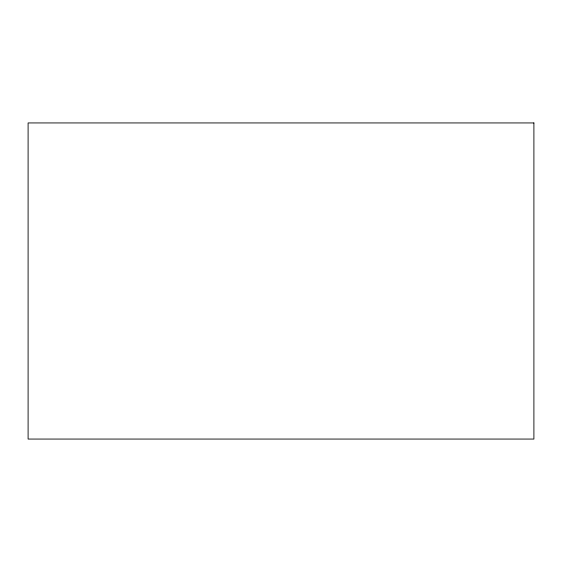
<?xml version="1.0" encoding="UTF-8"?>
<svg xmlns="http://www.w3.org/2000/svg" width="562" height="562" viewBox="0 0 562 562"><rect width="100%" height="100%" fill="white"/><g stroke="black" fill="none" stroke-linecap="round" stroke-linejoin="round"><path stroke-width="0.84" d="M533.9 122.938L28.1 122.938L28.1 439.062L533.9 439.062L533.9 122.938"/></g></svg>
